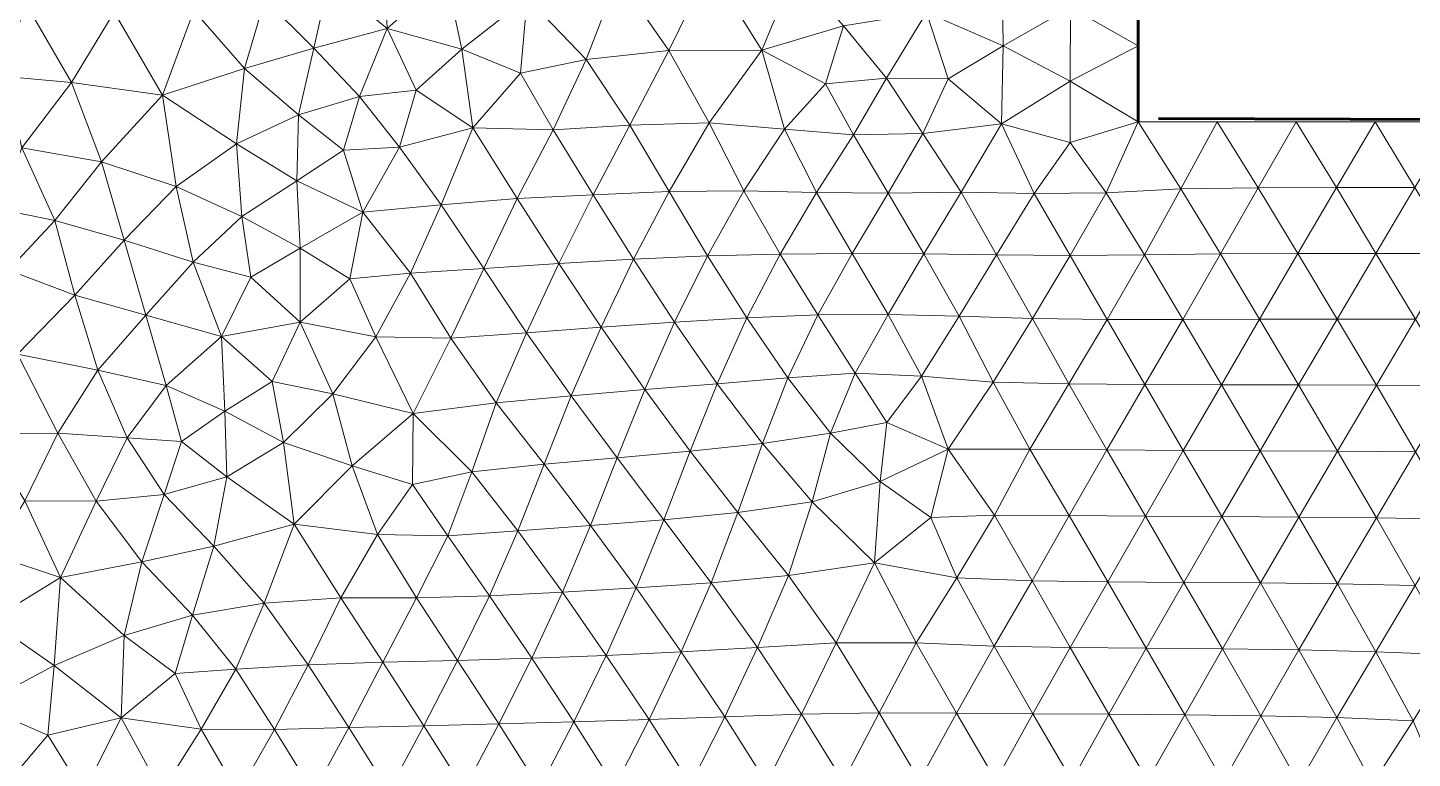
# Model space of a CAD drawing. Extents: x 1.2 to 53.9, y -43.5 to 3.2.
# Drawn here: x 12.069 to 15.723, y -37.353 to -35.426 of the extents above; entities that cross this region are included whole.
import ezdxf

# ---------------------------------------------------------------- set-up
doc = ezdxf.new("R2010")
doc.units = 0
doc.header["$MEASUREMENT"] = 0
doc.layers.add('layer', color=7, linetype='Continuous')

msp = doc.modelspace()

# ---------------------------------------------------------------- linework, layer by layer
at = {"color": 1, "lineweight": 60}
for p, q in [((15, -23.1743), (15, -35.6743)), ((15.0532, -35.6655), (17.5, -35.6743))]:
    msp.add_line(p, q, dxfattribs=at)
at = {"layer": 'layer', "color": 47, "lineweight": 9}
for points in [[(13.0184, -35.4287), (13.01, -35.2429), (12.8638, -35.3027)], [(13.1737, -35.2896), (13.01, -35.2429), (13.0184, -35.4287)], [(13.2152, -35.4833), (13.1737, -35.2896), (13.0184, -35.4287)], [(13.2152, -35.4833), (13.3875, -35.3478), (13.1737, -35.2896)], [(13.5433, -35.5105), (13.6263, -35.2928), (13.3875, -35.3478)], [(13.7612, -35.4866), (13.6263, -35.2928), (13.5433, -35.5105)], [(13.7612, -35.4866), (13.869, -35.2656), (13.6263, -35.2928)], [(14.0065, -35.4856), (13.869, -35.2656), (13.7612, -35.4866)], [(14.0065, -35.4856), (14.0941, -35.2768), (13.869, -35.2656)], [(14.2217, -35.4213), (14.0941, -35.2768), (14.0065, -35.4856)], [(14.6435, -35.4739), (14.6405, -35.2753), (14.4413, -35.3862)], [(14.6435, -35.4739), (14.8212, -35.3733), (14.6405, -35.2753)], [(15, -35.4743), (15, -35.2743), (14.8212, -35.3733)], [(12.8241, -35.4801), (12.8638, -35.3027), (12.6954, -35.3515)], [(13.0184, -35.4287), (12.8638, -35.3027), (12.8241, -35.4801)], [(12.0087, -35.5547), (12.1852, -35.571), (12.0628, -35.3602)], [(12.1852, -35.571), (12.2976, -35.3851), (12.0628, -35.3602)], [(12.6414, -35.5338), (12.6954, -35.3515), (12.508, -35.381)], [(12.8241, -35.4801), (12.6954, -35.3515), (12.6414, -35.5338)], [(13.3697, -35.5467), (13.3875, -35.3478), (13.2152, -35.4833)], [(13.3697, -35.5467), (13.5433, -35.5105), (13.3875, -35.3478)], [(12.1852, -35.571), (12.4249, -35.604), (12.2976, -35.3851)], [(12.4249, -35.604), (12.508, -35.381), (12.2976, -35.3851)], [(12.4249, -35.604), (12.6414, -35.5338), (12.508, -35.381)], [(14.3353, -35.5596), (14.4413, -35.3862), (14.2217, -35.4213)], [(14.4981, -35.561), (14.4413, -35.3862), (14.3353, -35.5596)], [(14.4981, -35.561), (14.6435, -35.4739), (14.4413, -35.3862)], [(14.8206, -35.5676), (14.8212, -35.3733), (14.6435, -35.4739)], [(14.8206, -35.5676), (15, -35.4743), (14.8212, -35.3733)], [(12.9453, -35.608), (13.0184, -35.4287), (12.8241, -35.4801)], [(13.0949, -35.591), (13.0184, -35.4287), (12.9453, -35.608)], [(13.0949, -35.591), (13.2152, -35.4833), (13.0184, -35.4287)], [(14.1743, -35.5742), (14.2217, -35.4213), (14.0065, -35.4856)], [(14.3353, -35.5596), (14.2217, -35.4213), (14.1743, -35.5742)], [(14.6389, -35.6801), (14.6435, -35.4739), (14.4981, -35.561)], [(14.6389, -35.6801), (14.8206, -35.5676), (14.6435, -35.4739)], [(15, -35.6743), (15, -35.4743), (14.8206, -35.5676)], [(12.7844, -35.6558), (12.8241, -35.4801), (12.6414, -35.5338)], [(12.7844, -35.6558), (12.9453, -35.608), (12.8241, -35.4801)], [(13.2439, -35.6901), (13.2152, -35.4833), (13.0949, -35.591)], [(13.2439, -35.6901), (13.3697, -35.5467), (13.2152, -35.4833)], [(13.4561, -35.696), (13.5433, -35.5105), (13.3697, -35.5467)], [(13.4561, -35.696), (13.6581, -35.6832), (13.5433, -35.5105)], [(13.6581, -35.6832), (13.7612, -35.4866), (13.5433, -35.5105)], [(13.8678, -35.6777), (13.7612, -35.4866), (13.6581, -35.6832)], [(13.8678, -35.6777), (14.0065, -35.4856), (13.7612, -35.4866)], [(14.0666, -35.6941), (14.0065, -35.4856), (13.8678, -35.6777)], [(14.0666, -35.6941), (14.1743, -35.5742), (14.0065, -35.4856)], [(12.4249, -35.604), (12.6204, -35.7323), (12.6414, -35.5338)], [(12.6204, -35.7323), (12.7844, -35.6558), (12.6414, -35.5338)], [(13.2439, -35.6901), (13.4561, -35.696), (13.3697, -35.5467)], [(12.0543, -35.7435), (12.1852, -35.571), (12.0087, -35.5547)], [(12.2646, -35.7806), (12.1852, -35.571), (12.0543, -35.7435)], [(12.2646, -35.7806), (12.4249, -35.604), (12.1852, -35.571)], [(14.2487, -35.7093), (14.1743, -35.5742), (14.0666, -35.6941)], [(14.2487, -35.7093), (14.3353, -35.5596), (14.1743, -35.5742)], [(14.4317, -35.7051), (14.3353, -35.5596), (14.2487, -35.7093)], [(14.4317, -35.7051), (14.4981, -35.561), (14.3353, -35.5596)], [(14.6389, -35.6801), (14.4981, -35.561), (14.4317, -35.7051)], [(14.82, -35.7295), (14.8206, -35.5676), (14.6389, -35.6801)], [(15, -35.6743), (14.8206, -35.5676), (14.82, -35.7295)], [(12.4613, -35.8452), (12.4249, -35.604), (12.2646, -35.7806)], [(12.4613, -35.8452), (12.6204, -35.7323), (12.4249, -35.604)], [(12.9025, -35.7498), (12.9453, -35.608), (12.7844, -35.6558)], [(12.9025, -35.7498), (13.0502, -35.7412), (12.9453, -35.608)], [(13.0502, -35.7412), (13.0949, -35.591), (12.9453, -35.608)], [(13.0502, -35.7412), (13.2439, -35.6901), (13.0949, -35.591)], [(12.6204, -35.7323), (12.78, -35.8306), (12.7844, -35.6558)], [(12.78, -35.8306), (12.9025, -35.7498), (12.7844, -35.6558)], [(13.1603, -35.8932), (13.2439, -35.6901), (13.0502, -35.7412)], [(13.3608, -35.8766), (13.2439, -35.6901), (13.1603, -35.8932)], [(13.3608, -35.8766), (13.4561, -35.696), (13.2439, -35.6901)], [(13.5619, -35.8669), (13.6581, -35.6832), (13.4561, -35.696)], [(13.7618, -35.8584), (13.6581, -35.6832), (13.5619, -35.8669)], [(13.7618, -35.8584), (13.8678, -35.6777), (13.6581, -35.6832)], [(13.9593, -35.857), (13.8678, -35.6777), (13.7618, -35.8584)], [(13.9593, -35.857), (14.0666, -35.6941), (13.8678, -35.6777)], [(14.1509, -35.8611), (14.0666, -35.6941), (13.9593, -35.857)], [(14.1509, -35.8611), (14.2487, -35.7093), (14.0666, -35.6941)], [(14.5325, -35.8598), (14.6389, -35.6801), (14.4317, -35.7051)], [(14.7253, -35.8637), (14.6389, -35.6801), (14.5325, -35.8598)], [(14.82, -35.7295), (14.6389, -35.6801), (14.7253, -35.8637)], [(14.9155, -35.862), (15, -35.6743), (14.82, -35.7295)], [(15.1121, -35.8514), (15, -35.6743), (14.9155, -35.862)], [(15.2083, -35.6743), (15, -35.6743), (15.1121, -35.8514)], [(15.3162, -35.8488), (15.2083, -35.6743), (15.1121, -35.8514)], [(15.4167, -35.6743), (15.2083, -35.6743), (15.3162, -35.8488)], [(15.5226, -35.8481), (15.4167, -35.6743), (15.3162, -35.8488)], [(15.625, -35.6743), (15.4167, -35.6743), (15.5226, -35.8481)], [(15.73, -35.848), (15.625, -35.6743), (15.5226, -35.8481)], [(15.8333, -35.6743), (15.625, -35.6743), (15.73, -35.848)], [(13.5619, -35.8669), (13.4561, -35.696), (13.3608, -35.8766)], [(14.3396, -35.8628), (14.2487, -35.7093), (14.1509, -35.8611)], [(14.3396, -35.8628), (14.4317, -35.7051), (14.2487, -35.7093)], [(14.5325, -35.8598), (14.4317, -35.7051), (14.3396, -35.8628)], [(14.9155, -35.862), (14.82, -35.7295), (14.7253, -35.8637)], [(12.1414, -35.9351), (12.0543, -35.7435), (11.994, -35.9047)], [(12.1414, -35.9351), (12.2646, -35.7806), (12.0543, -35.7435)], [(12.6348, -35.9242), (12.6204, -35.7323), (12.4613, -35.8452)], [(12.6348, -35.9242), (12.78, -35.8306), (12.6204, -35.7323)], [(12.954, -35.9125), (12.9025, -35.7498), (12.78, -35.8306)], [(12.954, -35.9125), (13.0502, -35.7412), (12.9025, -35.7498)], [(13.1603, -35.8932), (13.0502, -35.7412), (12.954, -35.9125)], [(12.3238, -35.9865), (12.2646, -35.7806), (12.1414, -35.9351)], [(12.4613, -35.8452), (12.2646, -35.7806), (12.3238, -35.9865)], [(12.7884, -36.0077), (12.78, -35.8306), (12.6348, -35.9242)], [(12.7884, -36.0077), (12.954, -35.9125), (12.78, -35.8306)], [(12.5057, -36.0444), (12.4613, -35.8452), (12.3238, -35.9865)], [(12.5057, -36.0444), (12.6348, -35.9242), (12.4613, -35.8452)], [(13.2733, -36.0616), (13.3608, -35.8766), (13.1603, -35.8932)], [(13.471, -36.0483), (13.3608, -35.8766), (13.2733, -36.0616)], [(13.471, -36.0483), (13.5619, -35.8669), (13.3608, -35.8766)], [(13.668, -36.0368), (13.5619, -35.8669), (13.471, -36.0483)], [(13.668, -36.0368), (13.7618, -35.8584), (13.5619, -35.8669)], [(13.863, -36.0283), (13.7618, -35.8584), (13.668, -36.0368)], [(13.863, -36.0283), (13.9593, -35.857), (13.7618, -35.8584)], [(14.0551, -36.0237), (13.9593, -35.857), (13.863, -36.0283)], [(14.0551, -36.0237), (14.1509, -35.8611), (13.9593, -35.857)], [(14.2446, -36.0221), (14.1509, -35.8611), (14.0551, -36.0237)], [(14.2446, -36.0221), (14.3396, -35.8628), (14.1509, -35.8611)], [(14.4345, -36.0229), (14.3396, -35.8628), (14.2446, -36.0221)], [(14.4345, -36.0229), (14.5325, -35.8598), (14.3396, -35.8628)], [(14.6261, -36.0252), (14.5325, -35.8598), (14.4345, -36.0229)], [(14.7253, -35.8637), (14.5325, -35.8598), (14.6261, -36.0252)], [(14.8201, -36.0276), (14.7253, -35.8637), (14.6261, -36.0252)], [(14.8201, -36.0276), (14.9155, -35.862), (14.7253, -35.8637)], [(15.0163, -36.0258), (14.9155, -35.862), (14.8201, -36.0276)], [(15.1121, -35.8514), (14.9155, -35.862), (15.0163, -36.0258)], [(15.2169, -36.0231), (15.1121, -35.8514), (15.0163, -36.0258)], [(15.3162, -35.8488), (15.1121, -35.8514), (15.2169, -36.0231)], [(15.421, -36.0219), (15.3162, -35.8488), (15.2169, -36.0231)], [(15.5226, -35.8481), (15.3162, -35.8488), (15.421, -36.0219)], [(15.6271, -36.0216), (15.5226, -35.8481), (15.421, -36.0219)], [(15.73, -35.848), (15.5226, -35.8481), (15.6271, -36.0216)], [(15.8343, -36.0218), (15.73, -35.848), (15.6271, -36.0216)], [(12.0185, -36.0657), (12.1414, -35.9351), (11.994, -35.9047)], [(12.9191, -36.0885), (12.954, -35.9125), (12.7884, -36.0077)], [(13.0797, -36.0741), (12.954, -35.9125), (12.9191, -36.0885)], [(13.0797, -36.0741), (13.1603, -35.8932), (12.954, -35.9125)], [(13.2733, -36.0616), (13.1603, -35.8932), (13.0797, -36.0741)], [(12.1935, -36.1316), (12.1414, -35.9351), (12.0185, -36.0657)], [(12.1935, -36.1316), (12.3238, -35.9865), (12.1414, -35.9351)], [(12.6584, -36.0845), (12.6348, -35.9242), (12.5057, -36.0444)], [(12.6584, -36.0845), (12.7884, -36.0077), (12.6348, -35.9242)], [(12.3811, -36.1841), (12.3238, -35.9865), (12.1935, -36.1316)], [(12.3811, -36.1841), (12.5057, -36.0444), (12.3238, -35.9865)], [(12.7886, -36.2029), (12.7884, -36.0077), (12.6584, -36.0845)], [(12.7886, -36.2029), (12.9191, -36.0885), (12.7884, -36.0077)], [(13.9673, -36.192), (14.0551, -36.0237), (13.863, -36.0283)], [(14.1546, -36.1839), (14.0551, -36.0237), (13.9673, -36.192)], [(14.1546, -36.1839), (14.2446, -36.0221), (14.0551, -36.0237)], [(14.3398, -36.1827), (14.2446, -36.0221), (14.1546, -36.1839)], [(14.3398, -36.1827), (14.4345, -36.0229), (14.2446, -36.0221)], [(14.5269, -36.1876), (14.4345, -36.0229), (14.3398, -36.1827)], [(14.6261, -36.0252), (14.4345, -36.0229), (14.5269, -36.1876)], [(15.2169, -36.0231), (15.0163, -36.0258), (15.1175, -36.1959)], [(15.3199, -36.1954), (15.2169, -36.0231), (15.1175, -36.1959)], [(15.421, -36.0219), (15.2169, -36.0231), (15.3199, -36.1954)], [(15.5247, -36.1952), (15.421, -36.0219), (15.3199, -36.1954)], [(15.6271, -36.0216), (15.421, -36.0219), (15.5247, -36.1952)], [(15.731, -36.1955), (15.6271, -36.0216), (15.5247, -36.1952)], [(15.8343, -36.0218), (15.6271, -36.0216), (15.731, -36.1955)], [(12.5812, -36.2409), (12.5057, -36.0444), (12.3811, -36.1841)], [(12.5812, -36.2409), (12.6584, -36.0845), (12.5057, -36.0444)], [(13.386, -36.2307), (13.471, -36.0483), (13.2733, -36.0616)], [(13.5824, -36.2162), (13.471, -36.0483), (13.386, -36.2307)], [(13.5824, -36.2162), (13.668, -36.0368), (13.471, -36.0483)], [(13.7763, -36.2032), (13.668, -36.0368), (13.5824, -36.2162)], [(13.7763, -36.2032), (13.863, -36.0283), (13.668, -36.0368)], [(13.9673, -36.192), (13.863, -36.0283), (13.7763, -36.2032)], [(14.7205, -36.1936), (14.6261, -36.0252), (14.5269, -36.1876)], [(14.7205, -36.1936), (14.8201, -36.0276), (14.6261, -36.0252)], [(14.9177, -36.1958), (14.8201, -36.0276), (14.7205, -36.1936)], [(15.0163, -36.0258), (14.8201, -36.0276), (14.9177, -36.1958)], [(15.1175, -36.1959), (15.0163, -36.0258), (14.9177, -36.1958)], [(12.0428, -36.2876), (12.1935, -36.1316), (12.0185, -36.0657)], [(12.5812, -36.2409), (12.7886, -36.2029), (12.6584, -36.0845)], [(12.9884, -36.2418), (12.9191, -36.0885), (12.7886, -36.2029)], [(12.9884, -36.2418), (13.0797, -36.0741), (12.9191, -36.0885)], [(13.1858, -36.2449), (13.0797, -36.0741), (12.9884, -36.2418)], [(13.1858, -36.2449), (13.2733, -36.0616), (13.0797, -36.0741)], [(13.386, -36.2307), (13.2733, -36.0616), (13.1858, -36.2449)], [(12.2548, -36.3299), (12.1935, -36.1316), (12.0428, -36.2876)], [(12.2548, -36.3299), (12.3811, -36.1841), (12.1935, -36.1316)], [(12.4348, -36.37), (12.3811, -36.1841), (12.2548, -36.3299)], [(12.4348, -36.37), (12.5812, -36.2409), (12.3811, -36.1841)], [(12.7148, -36.3596), (12.7886, -36.2029), (12.5812, -36.2409)], [(12.8742, -36.3924), (12.7886, -36.2029), (12.7148, -36.3596)], [(12.8742, -36.3924), (12.9884, -36.2418), (12.7886, -36.2029)], [(13.6978, -36.3809), (13.7763, -36.2032), (13.5824, -36.2162)], [(13.8891, -36.3653), (13.7763, -36.2032), (13.6978, -36.3809)], [(13.8891, -36.3653), (13.9673, -36.192), (13.7763, -36.2032)], [(14.0754, -36.3494), (13.9673, -36.192), (13.8891, -36.3653)], [(14.0754, -36.3494), (14.1546, -36.1839), (13.9673, -36.192)], [(14.2531, -36.3371), (14.1546, -36.1839), (14.0754, -36.3494)], [(14.2531, -36.3371), (14.3398, -36.1827), (14.1546, -36.1839)], [(14.4277, -36.3451), (14.3398, -36.1827), (14.2531, -36.3371)], [(14.5269, -36.1876), (14.3398, -36.1827), (14.4277, -36.3451)], [(14.6171, -36.361), (14.5269, -36.1876), (14.4277, -36.3451)], [(14.6171, -36.361), (14.7205, -36.1936), (14.5269, -36.1876)], [(14.8169, -36.3657), (14.7205, -36.1936), (14.6171, -36.361)], [(14.9177, -36.1958), (14.7205, -36.1936), (14.8169, -36.3657)], [(15.0174, -36.3677), (14.9177, -36.1958), (14.8169, -36.3657)], [(15.1175, -36.1959), (14.9177, -36.1958), (15.0174, -36.3677)], [(15.2191, -36.3684), (15.1175, -36.1959), (15.0174, -36.3677)], [(15.3199, -36.1954), (15.1175, -36.1959), (15.2191, -36.3684)], [(15.4227, -36.3686), (15.3199, -36.1954), (15.2191, -36.3684)], [(15.5247, -36.1952), (15.3199, -36.1954), (15.4227, -36.3686)], [(15.6281, -36.3692), (15.5247, -36.1952), (15.4227, -36.3686)], [(15.731, -36.1955), (15.5247, -36.1952), (15.6281, -36.3692)], [(15.8347, -36.3704), (15.731, -36.1955), (15.6281, -36.3692)], [(12.5897, -36.4373), (12.5812, -36.2409), (12.4348, -36.37)], [(12.7148, -36.3596), (12.5812, -36.2409), (12.5897, -36.4373)], [(13.0862, -36.444), (12.9884, -36.2418), (12.8742, -36.3924)], [(13.0862, -36.444), (13.1858, -36.2449), (12.9884, -36.2418)], [(13.3053, -36.4155), (13.386, -36.2307), (13.1858, -36.2449)], [(13.5038, -36.3969), (13.386, -36.2307), (13.3053, -36.4155)], [(13.5038, -36.3969), (13.5824, -36.2162), (13.386, -36.2307)], [(13.6978, -36.3809), (13.5824, -36.2162), (13.5038, -36.3969)], [(13.3053, -36.4155), (13.1858, -36.2449), (13.0862, -36.444)], [(12.1491, -36.4961), (12.0428, -36.2876), (11.954, -36.4979)], [(12.1491, -36.4961), (12.2548, -36.3299), (12.0428, -36.2876)], [(12.3315, -36.5082), (12.2548, -36.3299), (12.1491, -36.4961)], [(12.3315, -36.5082), (12.4348, -36.37), (12.2548, -36.3299)], [(14.008, -36.5229), (14.0754, -36.3494), (13.8891, -36.3653)], [(14.1879, -36.496), (14.0754, -36.3494), (14.008, -36.5229)], [(14.1879, -36.496), (14.2531, -36.3371), (14.0754, -36.3494)], [(14.3362, -36.4676), (14.2531, -36.3371), (14.1879, -36.496)], [(14.4277, -36.3451), (14.2531, -36.3371), (14.3362, -36.4676)], [(14.4979, -36.5376), (14.4277, -36.3451), (14.3362, -36.4676)], [(14.4979, -36.5376), (14.6171, -36.361), (14.4277, -36.3451)], [(12.475, -36.5175), (12.4348, -36.37), (12.3315, -36.5082)], [(12.5897, -36.4373), (12.4348, -36.37), (12.475, -36.5175)], [(12.7443, -36.5207), (12.7148, -36.3596), (12.5897, -36.4373)], [(12.8742, -36.3924), (12.7148, -36.3596), (12.7443, -36.5207)], [(13.6251, -36.5604), (13.6978, -36.3809), (13.5038, -36.3969)], [(13.8179, -36.5433), (13.6978, -36.3809), (13.6251, -36.5604)], [(13.8179, -36.5433), (13.8891, -36.3653), (13.6978, -36.3809)], [(14.008, -36.5229), (13.8891, -36.3653), (13.8179, -36.5433)], [(14.7142, -36.538), (14.6171, -36.361), (14.4979, -36.5376)], [(14.8169, -36.3657), (14.6171, -36.361), (14.7142, -36.538)], [(14.9169, -36.54), (14.8169, -36.3657), (14.7142, -36.538)], [(15.0174, -36.3677), (14.8169, -36.3657), (14.9169, -36.54)], [(15.1186, -36.5413), (15.0174, -36.3677), (14.9169, -36.54)], [(15.2191, -36.3684), (15.0174, -36.3677), (15.1186, -36.5413)], [(15.3213, -36.5421), (15.2191, -36.3684), (15.1186, -36.5413)], [(15.4227, -36.3686), (15.2191, -36.3684), (15.3213, -36.5421)], [(15.5256, -36.543), (15.4227, -36.3686), (15.3213, -36.5421)], [(15.6281, -36.3692), (15.4227, -36.3686), (15.5256, -36.543)], [(15.7313, -36.5446), (15.6281, -36.3692), (15.5256, -36.543)], [(15.8347, -36.3704), (15.6281, -36.3692), (15.7313, -36.5446)], [(12.9253, -36.5822), (12.8742, -36.3924), (12.7443, -36.5207)], [(13.0862, -36.444), (12.8742, -36.3924), (12.9253, -36.5822)], [(13.2416, -36.5981), (13.3053, -36.4155), (13.0862, -36.444)], [(13.432, -36.5773), (13.3053, -36.4155), (13.2416, -36.5981)], [(13.432, -36.5773), (13.5038, -36.3969), (13.3053, -36.4155)], [(13.6251, -36.5604), (13.5038, -36.3969), (13.432, -36.5773)], [(12.5947, -36.611), (12.5897, -36.4373), (12.475, -36.5175)], [(12.7443, -36.5207), (12.5897, -36.4373), (12.5947, -36.611)], [(13.0848, -36.6313), (13.0862, -36.444), (12.9253, -36.5822)], [(13.2416, -36.5981), (13.0862, -36.444), (13.0848, -36.6313)], [(12.0615, -36.6743), (12.1491, -36.4961), (11.954, -36.4979)], [(12.2497, -36.6752), (12.1491, -36.4961), (12.0615, -36.6743)], [(12.2497, -36.6752), (12.3315, -36.5082), (12.1491, -36.4961)], [(14.1394, -36.6765), (14.1879, -36.496), (14.008, -36.5229)], [(14.3189, -36.623), (14.1879, -36.496), (14.1394, -36.6765)], [(14.3362, -36.4676), (14.1879, -36.496), (14.3189, -36.623)], [(14.4979, -36.5376), (14.3362, -36.4676), (14.3189, -36.623)], [(12.4299, -36.6574), (12.3315, -36.5082), (12.2497, -36.6752)], [(12.4299, -36.6574), (12.475, -36.5175), (12.3315, -36.5082)], [(12.5947, -36.611), (12.475, -36.5175), (12.4299, -36.6574)], [(12.7722, -36.7355), (12.7443, -36.5207), (12.5947, -36.611)], [(12.9253, -36.5822), (12.7443, -36.5207), (12.7722, -36.7355)], [(13.9436, -36.7051), (14.008, -36.5229), (13.8179, -36.5433)], [(14.1394, -36.6765), (14.008, -36.5229), (13.9436, -36.7051)], [(13.5543, -36.7392), (13.6251, -36.5604), (13.432, -36.5773)], [(13.7482, -36.724), (13.6251, -36.5604), (13.5543, -36.7392)], [(13.7482, -36.724), (13.8179, -36.5433), (13.6251, -36.5604)], [(13.9436, -36.7051), (13.8179, -36.5433), (13.7482, -36.724)], [(14.4522, -36.7177), (14.4979, -36.5376), (14.3189, -36.623)], [(14.6202, -36.7116), (14.4979, -36.5376), (14.4522, -36.7177)], [(14.7142, -36.538), (14.4979, -36.5376), (14.6202, -36.7116)], [(14.8179, -36.7129), (14.7142, -36.538), (14.6202, -36.7116)], [(14.9169, -36.54), (14.7142, -36.538), (14.8179, -36.7129)], [(15.0186, -36.7145), (14.9169, -36.54), (14.8179, -36.7129)], [(15.1186, -36.5413), (14.9169, -36.54), (15.0186, -36.7145)], [(15.2205, -36.7156), (15.1186, -36.5413), (15.0186, -36.7145)], [(15.3213, -36.5421), (15.1186, -36.5413), (15.2205, -36.7156)], [(15.4237, -36.7169), (15.3213, -36.5421), (15.2205, -36.7156)], [(15.5256, -36.543), (15.3213, -36.5421), (15.4237, -36.7169)], [(15.6284, -36.7189), (15.5256, -36.543), (15.4237, -36.7169)], [(15.7313, -36.5446), (15.5256, -36.543), (15.6284, -36.7189)], [(15.8342, -36.7222), (15.7313, -36.5446), (15.6284, -36.7189)], [(12.9924, -36.7628), (12.9253, -36.5822), (12.7722, -36.7355)], [(12.9924, -36.7628), (13.0848, -36.6313), (12.9253, -36.5822)], [(13.1781, -36.7667), (13.2416, -36.5981), (13.0848, -36.6313)], [(13.3629, -36.7535), (13.2416, -36.5981), (13.1781, -36.7667)], [(13.3629, -36.7535), (13.432, -36.5773), (13.2416, -36.5981)], [(13.5543, -36.7392), (13.432, -36.5773), (13.3629, -36.7535)], [(12.5606, -36.7936), (12.5947, -36.611), (12.4299, -36.6574)], [(12.7722, -36.7355), (12.5947, -36.611), (12.5606, -36.7936)], [(13.1781, -36.7667), (13.0848, -36.6313), (12.9924, -36.7628)], [(14.3036, -36.8379), (14.3189, -36.623), (14.1394, -36.6765)], [(14.3036, -36.8379), (14.4522, -36.7177), (14.3189, -36.623)], [(12.1561, -36.8763), (12.0615, -36.6743), (11.9759, -36.8168)], [(12.1561, -36.8763), (12.2497, -36.6752), (12.0615, -36.6743)], [(12.3707, -36.8352), (12.2497, -36.6752), (12.1561, -36.8763)], [(12.3707, -36.8352), (12.4299, -36.6574), (12.2497, -36.6752)], [(12.5606, -36.7936), (12.4299, -36.6574), (12.3707, -36.8352)], [(14.0766, -36.8708), (14.1394, -36.6765), (13.9436, -36.7051)], [(14.3036, -36.8379), (14.1394, -36.6765), (14.0766, -36.8708)], [(13.8727, -36.8901), (13.9436, -36.7051), (13.7482, -36.724)], [(14.0766, -36.8708), (13.9436, -36.7051), (13.8727, -36.8901)], [(14.5214, -36.877), (14.4522, -36.7177), (14.3036, -36.8379)], [(14.6202, -36.7116), (14.4522, -36.7177), (14.5214, -36.877)], [(14.7197, -36.885), (14.6202, -36.7116), (14.5214, -36.877)], [(14.8179, -36.7129), (14.6202, -36.7116), (14.7197, -36.885)], [(14.9195, -36.8878), (14.8179, -36.7129), (14.7197, -36.885)], [(15.0186, -36.7145), (14.8179, -36.7129), (14.9195, -36.8878)], [(15.1204, -36.8893), (15.0186, -36.7145), (14.9195, -36.8878)], [(15.2205, -36.7156), (15.0186, -36.7145), (15.1204, -36.8893)], [(15.3225, -36.8908), (15.2205, -36.7156), (15.1204, -36.8893)], [(15.4237, -36.7169), (15.2205, -36.7156), (15.3225, -36.8908)], [(15.5259, -36.8933), (15.4237, -36.7169), (15.3225, -36.8908)], [(15.6284, -36.7189), (15.4237, -36.7169), (15.5259, -36.8933)], [(12.6936, -36.9436), (12.7722, -36.7355), (12.5606, -36.7936)], [(12.8954, -36.9299), (12.7722, -36.7355), (12.6936, -36.9436)], [(12.8954, -36.9299), (12.9924, -36.7628), (12.7722, -36.7355)], [(13.2878, -36.9248), (13.3629, -36.7535), (13.1781, -36.7667)], [(13.4804, -36.9154), (13.3629, -36.7535), (13.2878, -36.9248)], [(13.4804, -36.9154), (13.5543, -36.7392), (13.3629, -36.7535)], [(13.6751, -36.904), (13.5543, -36.7392), (13.4804, -36.9154)], [(13.6751, -36.904), (13.7482, -36.724), (13.5543, -36.7392)], [(13.8727, -36.8901), (13.7482, -36.724), (13.6751, -36.904)], [(15.7306, -36.8974), (15.6284, -36.7189), (15.5259, -36.8933)], [(15.8342, -36.7222), (15.6284, -36.7189), (15.7306, -36.8974)], [(13.0951, -36.9298), (12.9924, -36.7628), (12.8954, -36.9299)], [(13.0951, -36.9298), (13.1781, -36.7667), (12.9924, -36.7628)], [(13.2878, -36.9248), (13.1781, -36.7667), (13.0951, -36.9298)], [(12.1561, -36.8763), (11.9759, -36.8168), (11.9695, -36.9904)], [(12.5043, -36.9754), (12.5606, -36.7936), (12.3707, -36.8352)], [(12.6936, -36.9436), (12.5606, -36.7936), (12.5043, -36.9754)], [(12.3242, -37.0291), (12.3707, -36.8352), (12.1561, -36.8763)], [(12.5043, -36.9754), (12.3707, -36.8352), (12.3242, -37.0291)], [(14.2029, -37.0487), (14.3036, -36.8379), (14.0766, -36.8708)], [(14.414, -37.0488), (14.3036, -36.8379), (14.2029, -37.0487)], [(14.5214, -36.877), (14.3036, -36.8379), (14.414, -37.0488)], [(12.1389, -37.1086), (12.1561, -36.8763), (11.9695, -36.9904)], [(12.3242, -37.0291), (12.1561, -36.8763), (12.1389, -37.1086)], [(13.7938, -37.0724), (13.8727, -36.8901), (13.6751, -36.904)], [(13.9952, -37.0613), (13.8727, -36.8901), (13.7938, -37.0724)], [(13.9952, -37.0613), (14.0766, -36.8708), (13.8727, -36.8901)], [(14.2029, -37.0487), (14.0766, -36.8708), (13.9952, -37.0613)], [(14.6196, -37.0575), (14.5214, -36.877), (14.414, -37.0488)], [(14.7197, -36.885), (14.5214, -36.877), (14.6196, -37.0575)], [(14.8205, -37.0613), (14.7197, -36.885), (14.6196, -37.0575)], [(14.9195, -36.8878), (14.7197, -36.885), (14.8205, -37.0613)], [(15.021, -37.0631), (14.9195, -36.8878), (14.8205, -37.0613)], [(15.1204, -36.8893), (14.9195, -36.8878), (15.021, -37.0631)], [(15.2221, -37.0647), (15.1204, -36.8893), (15.021, -37.0631)], [(15.3225, -36.8908), (15.1204, -36.8893), (15.2221, -37.0647)], [(15.424, -37.0674), (15.3225, -36.8908), (15.2221, -37.0647)], [(15.5259, -36.8933), (15.3225, -36.8908), (15.424, -37.0674)], [(15.627, -37.0723), (15.5259, -36.8933), (15.424, -37.0674)], [(15.7306, -36.8974), (15.5259, -36.8933), (15.627, -37.0723)], [(15.8326, -37.0802), (15.7306, -36.8974), (15.627, -37.0723)], [(12.8092, -37.1068), (12.8954, -36.9299), (12.6936, -36.9436)], [(13.0068, -37.1), (12.8954, -36.9299), (12.8092, -37.1068)], [(13.0068, -37.1), (13.0951, -36.9298), (12.8954, -36.9299)], [(13.204, -37.0954), (13.0951, -36.9298), (13.0068, -37.1)], [(13.204, -37.0954), (13.2878, -36.9248), (13.0951, -36.9298)], [(13.3998, -37.0893), (13.2878, -36.9248), (13.204, -37.0954)], [(13.3998, -37.0893), (13.4804, -36.9154), (13.2878, -36.9248)], [(13.596, -37.0816), (13.4804, -36.9154), (13.3998, -37.0893)], [(13.596, -37.0816), (13.6751, -36.904), (13.4804, -36.9154)], [(13.7938, -37.0724), (13.6751, -36.904), (13.596, -37.0816)], [(12.619, -37.1183), (12.6936, -36.9436), (12.5043, -36.9754)], [(12.8092, -37.1068), (12.6936, -36.9436), (12.619, -37.1183)], [(12.1389, -37.1086), (11.9695, -36.9904), (11.9412, -37.2141)], [(12.4583, -37.1296), (12.5043, -36.9754), (12.3242, -37.0291)], [(12.619, -37.1183), (12.5043, -36.9754), (12.4583, -37.1296)], [(12.3161, -37.2463), (12.3242, -37.0291), (12.1389, -37.1086)], [(12.3161, -37.2463), (12.4583, -37.1296), (12.3242, -37.0291)], [(13.5105, -37.2572), (13.596, -37.0816), (13.3998, -37.0893)], [(13.7089, -37.251), (13.596, -37.0816), (13.5105, -37.2572)], [(13.7089, -37.251), (13.7938, -37.0724), (13.596, -37.0816)], [(13.9088, -37.2442), (13.7938, -37.0724), (13.7089, -37.251)], [(13.9088, -37.2442), (13.9952, -37.0613), (13.7938, -37.0724)], [(14.1109, -37.237), (13.9952, -37.0613), (13.9088, -37.2442)], [(14.1109, -37.237), (14.2029, -37.0487), (13.9952, -37.0613)], [(14.3158, -37.2331), (14.2029, -37.0487), (14.1109, -37.237)], [(14.414, -37.0488), (14.2029, -37.0487), (14.3158, -37.2331)], [(14.52, -37.2337), (14.414, -37.0488), (14.3158, -37.2331)], [(14.6196, -37.0575), (14.414, -37.0488), (14.52, -37.2337)], [(14.722, -37.2358), (14.6196, -37.0575), (14.52, -37.2337)], [(14.8205, -37.0613), (14.6196, -37.0575), (14.722, -37.2358)], [(14.9225, -37.2371), (14.8205, -37.0613), (14.722, -37.2358)], [(15.021, -37.0631), (14.8205, -37.0613), (14.9225, -37.2371)], [(15.1227, -37.2385), (15.021, -37.0631), (14.9225, -37.2371)], [(15.2221, -37.0647), (15.021, -37.0631), (15.1227, -37.2385)], [(15.3233, -37.2412), (15.2221, -37.0647), (15.1227, -37.2385)], [(15.424, -37.0674), (15.2221, -37.0647), (15.3233, -37.2412)], [(15.5237, -37.2453), (15.424, -37.0674), (15.3233, -37.2412)], [(15.627, -37.0723), (15.424, -37.0674), (15.5237, -37.2453)], [(15.7249, -37.2546), (15.627, -37.0723), (15.5237, -37.2453)], [(15.8326, -37.0802), (15.627, -37.0723), (15.7249, -37.2546)], [(12.1223, -37.2917), (12.1389, -37.1086), (11.9412, -37.2141)], [(12.1223, -37.2917), (12.3161, -37.2463), (12.1389, -37.1086)], [(12.527, -37.2763), (12.619, -37.1183), (12.4583, -37.1296)], [(12.7204, -37.2768), (12.619, -37.1183), (12.527, -37.2763)], [(12.7204, -37.2768), (12.8092, -37.1068), (12.619, -37.1183)], [(12.9168, -37.2721), (12.8092, -37.1068), (12.7204, -37.2768)], [(12.9168, -37.2721), (13.0068, -37.1), (12.8092, -37.1068)], [(13.1149, -37.2673), (13.0068, -37.1), (12.9168, -37.2721)], [(13.1149, -37.2673), (13.204, -37.0954), (13.0068, -37.1)], [(13.3128, -37.2625), (13.204, -37.0954), (13.1149, -37.2673)], [(13.3128, -37.2625), (13.3998, -37.0893), (13.204, -37.0954)], [(13.5105, -37.2572), (13.3998, -37.0893), (13.3128, -37.2625)], [(12.527, -37.2763), (12.4583, -37.1296), (12.3161, -37.2463)], [(11.995, -37.4421), (12.1223, -37.2917), (11.9412, -37.2141)], [(12.2171, -37.4443), (12.3161, -37.2463), (12.1223, -37.2917)], [(12.4228, -37.4413), (12.3161, -37.2463), (12.2171, -37.4443)], [(12.4228, -37.4413), (12.527, -37.2763), (12.3161, -37.2463)], [(13.2211, -37.4358), (13.3128, -37.2625), (13.1149, -37.2673)], [(13.4199, -37.4317), (13.3128, -37.2625), (13.2211, -37.4358)], [(13.4199, -37.4317), (13.5105, -37.2572), (13.3128, -37.2625)], [(13.6189, -37.4273), (13.5105, -37.2572), (13.4199, -37.4317)], [(13.6189, -37.4273), (13.7089, -37.251), (13.5105, -37.2572)], [(13.8185, -37.4225), (13.7089, -37.251), (13.6189, -37.4273)], [(13.8185, -37.4225), (13.9088, -37.2442), (13.7089, -37.251)], [(14.0188, -37.4177), (13.9088, -37.2442), (13.8185, -37.4225)], [(14.0188, -37.4177), (14.1109, -37.237), (13.9088, -37.2442)], [(14.2208, -37.414), (14.1109, -37.237), (14.0188, -37.4177)], [(14.3158, -37.2331), (14.1109, -37.237), (14.2208, -37.414)], [(14.4229, -37.412), (14.3158, -37.2331), (14.2208, -37.414)], [(14.52, -37.2337), (14.3158, -37.2331), (14.4229, -37.412)], [(14.6244, -37.4117), (14.52, -37.2337), (14.4229, -37.412)], [(14.722, -37.2358), (14.52, -37.2337), (14.6244, -37.4117)], [(14.825, -37.4116), (14.722, -37.2358), (14.6244, -37.4117)], [(14.9225, -37.2371), (14.722, -37.2358), (14.825, -37.4116)], [(15.0244, -37.4118), (14.9225, -37.2371), (14.825, -37.4116)], [(15.1227, -37.2385), (14.9225, -37.2371), (15.0244, -37.4118)], [(15.2235, -37.4141), (15.1227, -37.2385), (15.0244, -37.4118)], [(15.3233, -37.2412), (15.1227, -37.2385), (15.2235, -37.4141)], [(15.4238, -37.4196), (15.3233, -37.2412), (15.2235, -37.4141)], [(15.5237, -37.2453), (15.3233, -37.2412), (15.4238, -37.4196)], [(15.6181, -37.4201), (15.5237, -37.2453), (15.4238, -37.4196)], [(15.7249, -37.2546), (15.5237, -37.2453), (15.6181, -37.4201)], [(15.8022, -37.4357), (15.7249, -37.2546), (15.6181, -37.4201)], [(12.2171, -37.4443), (12.1223, -37.2917), (11.995, -37.4421)], [(12.6248, -37.4448), (12.527, -37.2763), (12.4228, -37.4413)], [(12.6248, -37.4448), (12.7204, -37.2768), (12.527, -37.2763)], [(12.8235, -37.4433), (12.7204, -37.2768), (12.6248, -37.4448)], [(12.8235, -37.4433), (12.9168, -37.2721), (12.7204, -37.2768)], [(13.0222, -37.4398), (12.9168, -37.2721), (12.8235, -37.4433)], [(13.0222, -37.4398), (13.1149, -37.2673), (12.9168, -37.2721)], [(13.2211, -37.4358), (13.1149, -37.2673), (13.0222, -37.4398)]]:
    msp.add_3dface(points, dxfattribs=at)

doc.saveas('drawing.dxf')
